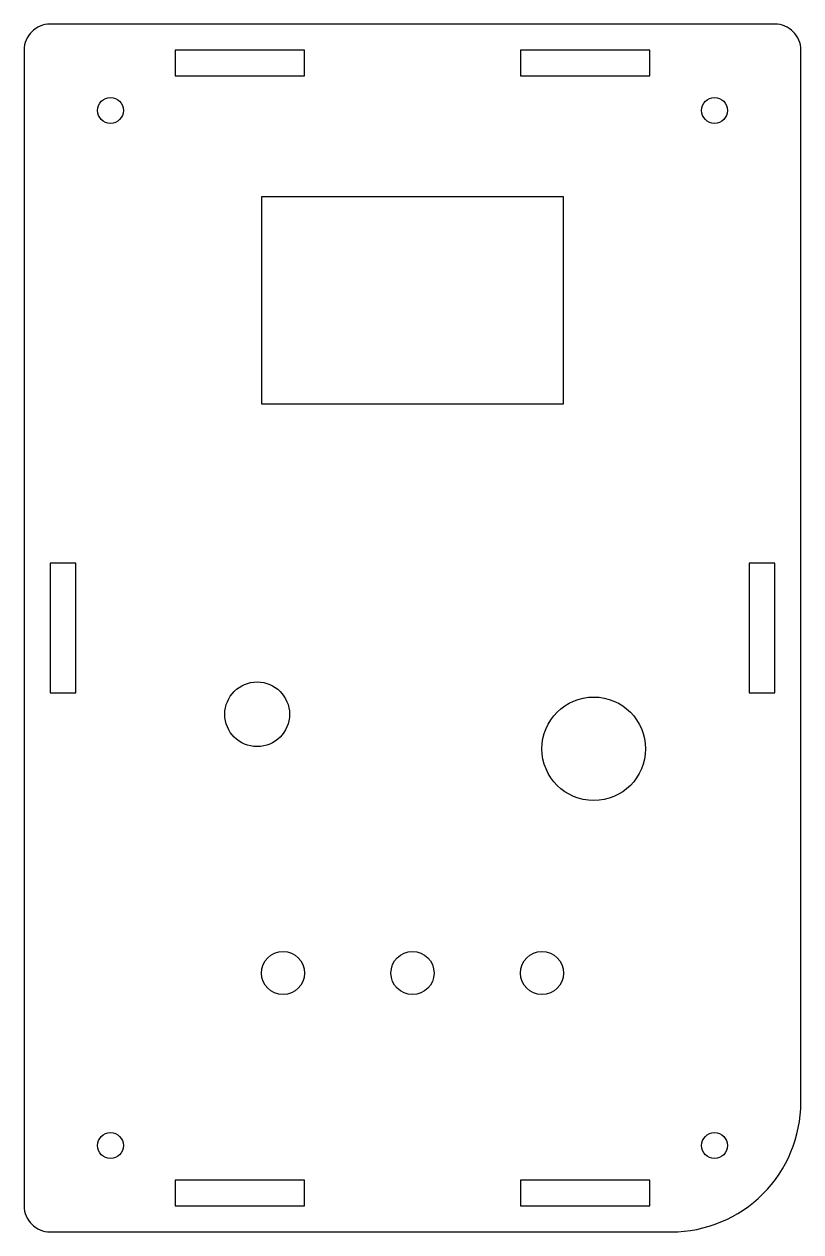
# Model space of a CAD drawing. Header units: millimetres. Extents: x 0 to 90, y 0 to 140.
import ezdxf

# ---------------------------------------------------------------- set-up
doc = ezdxf.new("R2010")
doc.units = ezdxf.units.MM
doc.layers.add('CORTE', color=1, linetype='Continuous')

msp = doc.modelspace()

# ---------------------------------------------------------------- linework, layer by layer
at = {"layer": 'CORTE'}
msp.add_lwpolyline([(3, 0), (75, 0, 0.414214), (90, 15), (90, 137, 0.414214), (87, 140), (3, 140, 0.414214), (0, 137), (0, 3, 0.414214)], format="xyb", close=True, dxfattribs=at)
for points in [[(17.5, 134), (32.5, 134), (32.5, 137), (17.5, 137)], [(57.5, 134), (72.5, 134), (72.5, 137), (57.5, 137)], [(27.5, 96), (62.5, 96), (62.5, 120), (27.5, 120)], [(3, 62.5), (6, 62.5), (6, 77.5), (3, 77.5)], [(84, 62.5), (87, 62.5), (87, 77.5), (84, 77.5)], [(17.5, 3), (32.5, 3), (32.5, 6), (17.5, 6)], [(57.5, 3), (72.5, 3), (72.5, 6), (57.5, 6)]]:
    msp.add_lwpolyline(points, close=True, dxfattribs=at)
for centre, radius in [((10, 130), 1.5), ((80, 130), 1.5), ((27, 60), 3.75), ((66, 56), 6), ((30, 30), 2.5), ((45, 30), 2.5), ((60, 30), 2.5), ((10, 10), 1.5), ((80, 10), 1.5)]:
    msp.add_circle(centre, radius, dxfattribs=at)

doc.saveas('drawing.dxf')
